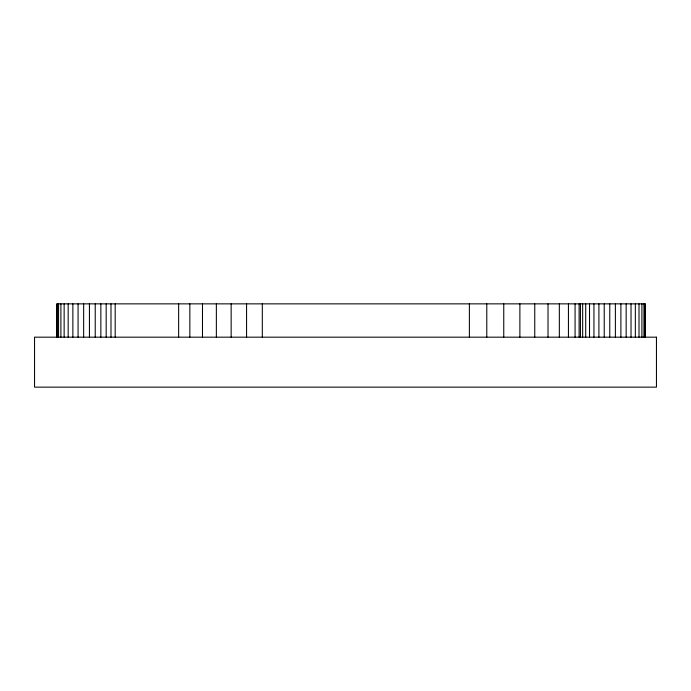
<?xml version="1.0" encoding="UTF-8"?>
<svg xmlns="http://www.w3.org/2000/svg" width="691" height="691" viewBox="0 0 691 691"><rect width="100%" height="100%" fill="white"/><g stroke="black" fill="none" stroke-linecap="round" stroke-linejoin="round"><path stroke-width="1.04" d="M645.308 337.173L645.308 303.859L56.766 303.859L56.766 337.173M645.1 303.859L645.1 337.173M643.952 303.859L643.952 337.173M641.904 303.859L641.904 337.173M639.002 303.859L639.002 337.173M635.34 303.859L635.34 337.173M631.021 303.859L631.021 337.173M626.158 303.859L626.158 337.173M620.898 303.859L620.898 337.173M615.379 303.859L615.379 337.173M609.773 303.859L609.773 337.173M604.228 303.859L604.228 337.173M598.907 303.859L598.907 337.173M593.949 303.859L593.949 337.173M589.518 303.859L589.518 337.173M585.709 303.859L585.709 337.173M582.66 303.859L582.66 337.173M580.44 303.859L580.44 337.173M579.11 303.859L579.11 337.173M575.076 303.859L575.076 337.173M568.434 303.859L568.434 337.173M559.339 303.859L559.339 337.173M548.015 303.859L548.015 337.173M534.756 303.859L534.756 337.173M519.882 303.859L519.882 337.173M503.756 303.859L503.756 337.173M486.784 303.859L486.784 337.173M469.379 303.859L469.379 337.173M262.312 303.859L262.312 337.173M246.575 303.859L246.575 337.173M231.148 303.859L231.148 337.173M216.361 303.859L216.361 337.173M202.489 303.859L202.489 337.173M189.835 303.859L189.835 337.173M178.641 303.859L178.641 337.173M115.181 303.859L115.181 337.173M110.992 303.859L110.992 337.173M106.172 303.859L106.172 337.173M100.86 303.859L100.86 337.173M95.228 303.859L95.228 337.173M89.433 303.859L89.433 337.173M83.654 303.859L83.654 337.173M78.074 303.859L78.074 337.173M72.866 303.859L72.866 337.173M68.167 303.859L68.167 337.173M64.142 303.859L64.142 337.173M60.903 303.859L60.903 337.173M58.554 303.859L58.554 337.173M57.163 303.859L57.163 337.173M656.45 337.173L34.55 337.173L34.55 387.141L656.45 387.141L656.45 337.173"/></g></svg>
